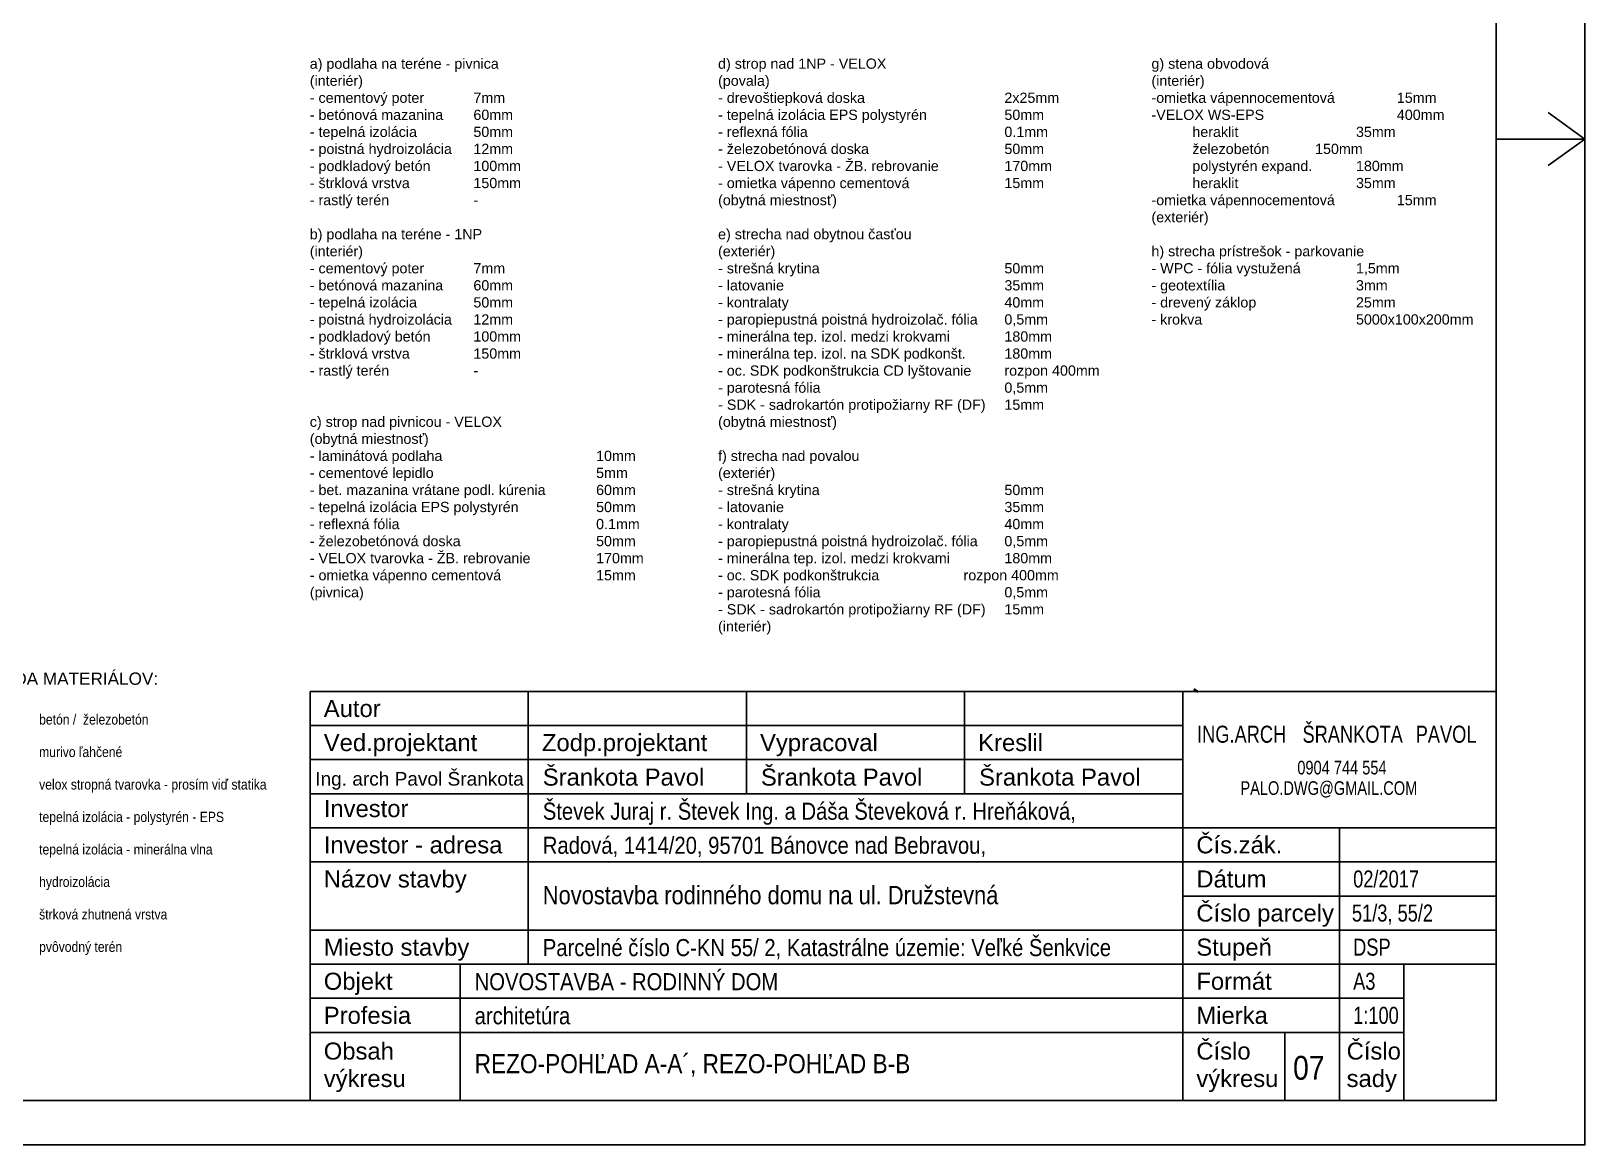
# Model space of a CAD drawing. Header units: millimetres. Extents: x 462666 to 1244237, y 2328025 to 3795663.
# Drawn here: x 1082507 to 1105301, y 2704687 to 2721021 of the extents above; entities that cross this region are included whole.
import ezdxf
from ezdxf.enums import TextEntityAlignment as Align

# ---------------------------------------------------------------- set-up
doc = ezdxf.new("R2010")
doc.units = ezdxf.units.MM
for name, color, linetype in [('KOTY', 96, 'Continuous'), ('MUR_POH', 64, 'Continuous'), ('POP', 7, 'Continuous'), ('RAM_100', 160, 'Continuous'), ('ROZPISKA100', 7, 'Continuous'), ('TXT_50_MIESTN', 7, 'Continuous')]:
    doc.layers.add(name, color=color, linetype=linetype)
doc.layers.add('NOVE_MUR_YTONG', color=8, linetype='Continuous', lineweight=5)
doc.layers.add('P', color=250, linetype='Continuous', lineweight=100)
doc.styles.add('ARIAL', font='arial.ttf', dxfattribs={"height": 250})
doc.styles.add('ROMANS', font='arial.ttf', dxfattribs={"width": 0.85})

# ---------------------------------------------------------------- blocks, each defined once
blk = doc.blocks.new('Z_RAM_A_3_hp 1220')
at = {"layer": 'POP', "linetype": 'Continuous'}
blk.add_lwpolyline([(-288.5, -408), (-6.5, -408), (-6.5, -13), (-288.5, -13)], close=True, dxfattribs=at)
at = {"layer": 'RAM_100', "linetype": 'Continuous'}
for p, q in [((-147.5, 0), (-151.4, -5.38)), ((-147.5, -13), (-147.5, 0)), ((-147.5, 0), (-143.6, -5.38))]:
    blk.add_line(p, q, dxfattribs=at)
for points in [[(-297, -420), (0, -420), (0, 0), (-297, 0)], [(-288.5, -13), (-288.5, -408), (-6.5, -408), (-6.5, -13)]]:
    blk.add_lwpolyline(points, close=True, dxfattribs=at)

msp = doc.modelspace()

# ---------------------------------------------------------------- linework, layer by layer
at = {"layer": 'KOTY'}
msp.add_line((1105300.8, 2705187.4), (1105300.8, 2704687.4), dxfattribs=at)
at = {"layer": 'P', "color": 252, "linetype": 'Continuous'}
msp.add_lwpolyline([(1099604.3, 2711367.6), (1099582.2, 2711337.4)], dxfattribs=at)
at = {"layer": 'ROZPISKA100', "color": 2}
for p, q in [((1104000.8, 2711337.4), (1086600.8, 2711337.4)), ((1086600.8, 2711337.4), (1086600.8, 2705337.4)), ((1099400.8, 2711337.4), (1099400.8, 2705337.4)), ((1104000.8, 2705337.4), (1104000.8, 2711337.4)), ((1086600.8, 2709337.4), (1104000.8, 2709337.4)), ((1104000.8, 2707337.4), (1086600.8, 2707337.4)), ((1086600.8, 2705337.4), (1104000.8, 2705337.4))]:
    msp.add_line(p, q, dxfattribs=at)
at = {"layer": 'ROZPISKA100'}
for p, q in [((1089800.8, 2707337.4), (1089800.8, 2711337.4)), ((1093000.8, 2709837.4), (1093000.8, 2711337.4)), ((1096200.8, 2709837.4), (1096200.8, 2711337.4)), ((1086600.8, 2710837.4), (1099400.8, 2710837.4)), ((1086600.8, 2710337.4), (1099400.8, 2710337.4)), ((1086600.8, 2709837.4), (1099400.8, 2709837.4)), ((1101700.8, 2705337.4), (1101700.8, 2709337.4)), ((1086600.8, 2708837.4), (1104000.8, 2708837.4)), ((1099400.8, 2708337.4), (1104000.8, 2708337.4)), ((1086600.8, 2707837.4), (1104000.8, 2707837.4)), ((1088800.8, 2707337.4), (1088800.8, 2705341.7)), ((1086600.8, 2706837.4), (1102643.9, 2706837.4)), ((1086600.8, 2706337.4), (1102643.9, 2706337.4)), ((1100900.8, 2705337.4), (1100900.8, 2706337.4))]:
    msp.add_line(p, q, dxfattribs=at)
at = {"layer": 'ROZPISKA100', "flags": 128}
msp.add_lwpolyline([(1102643.9, 2705337.4), (1102643.9, 2707337.4)], dxfattribs=at)

# ---------------------------------------------------------------- block references
at = {"layer": 'MUR_POH', "ltscale": 0.3, "xscale": 100, "yscale": 100, "zscale": 100, "rotation": 270.0000000000635}
msp.add_blockref('Z_RAM_A_3_hp 1220', (1105300.8, 2704687.4), dxfattribs=at)

# ---------------------------------------------------------------- texts
at = {"layer": 'NOVE_MUR_YTONG', "char_height": 150, "attachment_point": 1, "style": 'ARIAL'}
for s, insert, width in [('{\\farial,sans-serif|b0|i0|c0|p0;a) podlaha na teréne - pivnica\\P(interiér)\\P- cementový poter ^I^I7mm\\P- betónová mazanina ^I60mm\\P- tepelná izolácia ^I^I50mm\\P- poistná hydroizolácia^I12mm^I\\P- podkladový betón^I^I100mm\\P- štrklová vrstva^I^I150mm\\P- rastlý terén ^I^I-\\P\\Pb) podlaha na teréne - 1NP\\P(interiér)\\P- cementový poter ^I^I7mm\\P- betónová mazanina ^I60mm\\P- tepelná izolácia ^I^I50mm\\P- poistná hydroizolácia^I12mm^I\\P- podkladový betón^I^I100mm\\P- štrklová vrstva^I^I150mm\\P- rastlý terén ^I^I-\\P\\P\\Pc) strop nad pivnicou - VELOX\\P(obytná miestnosť)\\P- laminátová podlaha^I^I ^I^I10mm\\P- cementové lepidlo^I^I^I^I5mm\\P- bet. mazanina vrátane podl. kúrenia^I^I60mm\\P- tepelná izolácia EPS polystyrén^I^I50mm\\P- reflexná fólia^I^I^I^I^I0.1mm\\P- železobetónová doska^I^I^I^I50mm\\P- VELOX tvarovka - ŽB. rebrovanie^I^I170mm\\P- omietka vápenno cementová^I^I^I15mm\\P(pivnica)\\P}', (1086595.7, 2720618.3), 32433.552), ('{\\farial,sans-serif|b0|i0|c0|p0;d) strop nad 1NP - VELOX\\P(povala)\\P- drevoštiepková doska ^I^I^I^I2x25mm\\P- tepelná izolácia EPS polystyrén^I^I50mm\\P- reflexná fólia^I^I^I^I^I0.1mm\\P- železobetónová doska^I^I^I^I50mm\\P- VELOX tvarovka - ŽB. rebrovanie^I^I170mm\\P- omietka vápenno cementová^I^I^I15mm\\P(obytná miestnosť)\\P\\Pe) strecha nad obytnou časťou\\P(exteriér)\\P- strešná krytina ^I^I^I^I^I50mm\\P- latovanie^I^I^I^I^I^I35mm\\P- kontralaty^I^I^I^I^I^I40mm\\P- paropiepustná poistná hydroizolač. fólia^I0,5mm\\P- minerálna tep. izol. medzi krokvami^I^I180mm\\P- minerálna tep. izol. na SDK podkonšt.^I180mm\\P- oc. SDK podkonštrukcia CD lyštovanie^Irozpon 400mm\\P- parotesná fólia ^I^I^I^I^I0,5mm\\P- SDK - sadrokartón protipožiarny RF (DF)^I15mm\\P(obytná miestnosť)\\P\\Pf) strecha nad povalou \\P(exteriér)\\P- strešná krytina ^I^I^I^I^I50mm\\P- latovanie^I^I^I^I^I^I35mm\\P- kontralaty^I^I^I^I^I^I40mm\\P- paropiepustná poistná hydroizolač. fólia^I0,5mm\\P- minerálna tep. izol. medzi krokvami^I^I180mm\\P- oc. SDK podkonštrukcia^I^I^Irozpon 400mm\\P- parotesná fólia ^I^I^I^I^I0,5mm\\P- SDK - sadrokartón protipožiarny RF (DF)^I15mm\\P(interiér)\\P}', (1092585, 2720618.3), 5996.597), ('{\\farial,sans-serif|b0|i0|c0|p0;g) stena obvodová\\P(interiér)\\P-omietka vápennocementová^I^I15mm\\P-VELOX WS-EPS^I^I^I^I400mm\\P^Iheraklit ^I^I^I35mm\\P^Iželezobetón ^I^I150mm\\P^Ipolystyrén expand. ^I180mm\\P^Iheraklit ^I^I^I35mm\\P-omietka vápennocementová^I^I15mm\\P(exteriér)\\P\\Ph) strecha prístrešok - parkovanie\\P- WPC - fólia vystužená^I^I1,5mm\\P- geotextília^I^I^I^I3mm\\P- drevený záklop ^I^I^I25mm\\P- krokva ^I^I^I^I5000x100x200mm\\P}', (1098942.2, 2720618.3), 32433.552)]:
    msp.add_mtext(s, dxfattribs=dict(at, insert=insert, width=width))
at = {"layer": 'ROZPISKA100'}
for s, height, style, p in [('Autor', 250, 'ARIAL', (1086800.8, 2710962.4)), ('Ved.projektant', 250, 'ARIAL', (1086800.8, 2710462.4)), ('Zodp.projektant', 250, 'ARIAL', (1090000.8, 2710462.4)), ('Vypracoval', 250, 'ARIAL', (1093200.8, 2710462.4)), ('Kreslil', 250, 'ARIAL', (1096400.8, 2710462.4)), ('Ing. arch Pavol Šrankota ', 200, 'ROMANS', (1086675.7, 2709955.9)), ('Šrankota Pavol', 250, 'ROMANS', (1090013.7, 2709955.9)), ('Šrankota Pavol', 250, 'ROMANS', (1093213.7, 2709955.9)), ('Šrankota Pavol', 250, 'ROMANS', (1096413.7, 2709955.9)), ('Investor', 250, 'ARIAL', (1086800.8, 2709495)), ('Čís.zák.', 250, 'ARIAL', (1099600.8, 2708962.4)), ('Investor - adresa', 250, 'ARIAL', (1086800.8, 2708962.4)), ('Názov stavby', 250, 'ARIAL', (1086800.8, 2708462.4)), ('Dátum', 250, 'ARIAL', (1099600.8, 2708462.4)), ('Číslo parcely', 250, 'ARIAL', (1099600.8, 2707962.4)), ('Miesto stavby', 250, 'ARIAL', (1086800.8, 2707462.4)), ('Stupeň', 250, 'ARIAL', (1099600.8, 2707462.4)), ('Objekt', 250, 'ARIAL', (1086800.8, 2706962.4)), ('Formát', 250, 'ARIAL', (1099600.8, 2706962.4)), ('Profesia', 250, 'ARIAL', (1086800.8, 2706462.4)), ('Mierka', 250, 'ARIAL', (1099600.8, 2706462.4)), ('Obsah', 250, 'ARIAL', (1086800.8, 2705938.9)), ('Číslo', 250, 'ARIAL', (1099600.8, 2705938.9)), ('Číslo', 250, 'ARIAL', (1101805.3, 2705938.9)), ('výkresu', 250, 'ARIAL', (1086800.8, 2705536.4)), ('výkresu', 250, 'ARIAL', (1099600.8, 2705536.4)), ('sady', 250, 'ARIAL', (1101805.3, 2705536.4))]:
    msp.add_text(s, height=height, dxfattribs=dict(at, style=style)).set_placement(p)
at = {"layer": 'ROZPISKA100', "style": 'ROMANS', "width": 0.85}
for s, height, p in [('Števek Juraj r. Števek Ing. a Dáša Števeková r. Hreňáková, ', 250, (1090013.7, 2709455.9)), ('Radová, 1414/20, 95701 Bánovce nad Bebravou,', 250, (1090013.7, 2708955.9)), ('Novostavba rodinného domu na ul. Družstevná', 270, (1090013.7, 2708216.2)), ('Parcelné číslo C-KN 55/ 2, Katastrálne územie:^JVeľké Šenkvice', 250, (1090013.7, 2707455.9)), ('NOVOSTAVBA - RODINNÝ DOM', 250, (1089013.7, 2706955.9)), ('architetúra', 250, (1089013.7, 2706455.9)), ('REZO-POHĽAD A-A´, REZO-POHĽAD B-B', 280, (1089013.7, 2705738.8)), ('07', 350, (1101019.6, 2705643.2))]:
    msp.add_text(s, height=height, dxfattribs=at).set_placement(p)
at = {"layer": 'ROZPISKA100', "width": 0.8}
for tag, p, s in [('ING.ARCH', (1099611.4, 2710584.8), 'KRESLIL'), ('ŠRANKOTA', (1101158, 2710584.8), 'KRESLIL'), ('PAVOL', (1102818.1, 2710584.8), 'KRESLIL'), ('02/2017', (1101900.8, 2708462.4), 'DÁTUM'), ('51/3, 55/2', (1101883, 2707962.4), 'ARCH.ČÍSLO'), ('DSP', (1101900.8, 2707462.4), 'STUPEŇ'), ('A3', (1101900.8, 2706962.4), 'FORMÁT'), ('1:100', (1101900.8, 2706462.4), 'MIERKA')]:
    msp.add_attdef(tag, p, s, height=250, dxfattribs=at)
for tag, p in [('0904 744 554', (1101736.4, 2710220.3)), ('PALO.DWG@GMAIL.COM', (1101544.3, 2709920.1))]:
    msp.add_attdef(tag, text='KRESLIL', height=200, dxfattribs=at).set_placement(p, align=Align.MIDDLE_CENTER)
at = {"layer": 'TXT_50_MIESTN', "style": 'ROMANS'}
msp.add_text('LEGENDA MATERIÁLOV:', height=180, dxfattribs=at).set_placement((1081409.1, 2711434.7))
at = {"layer": 'TXT_50_MIESTN', "style": 'ROMANS', "width": 0.85}
for s, p in [('betón /  železobetón', (1082625.4, 2710851.3)), ('murivo ľahčené', (1082625.4, 2710375)), ('velox stropná tvarovka - prosím viď statika', (1082625.4, 2709898.7)), ('tepelná izolácia - polystyrén - EPS', (1082625.4, 2709422.4)), ('tepelná izolácia - minerálna vlna', (1082625.4, 2708946.2)), ('hydroizolácia', (1082625.4, 2708469.9)), ('štrková zhutnená vrstva', (1082625.4, 2707993.6)), ('pvôvodný terén', (1082625.4, 2707517.3))]:
    msp.add_text(s, height=150, dxfattribs=at).set_placement(p)

doc.saveas('drawing.dxf')
